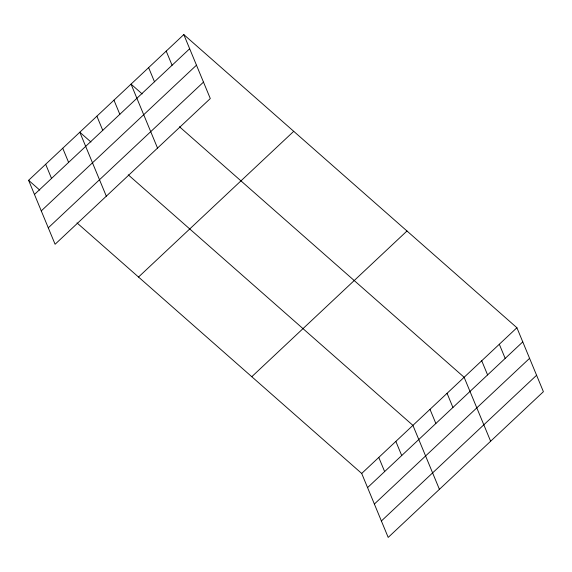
<?xml version="1.0" encoding="UTF-8"?>
<svg xmlns="http://www.w3.org/2000/svg" width="572" height="572" viewBox="0 0 572 572"><rect width="100%" height="100%" fill="white"/><g stroke="black" fill="none" stroke-linecap="round" stroke-linejoin="round"><path stroke-width="0.86" d="M183.805 34.585L210.296 98.548L55.091 244.265L28.6 180.302L183.805 34.585L516.909 327.735L543.4 391.698L388.195 537.415L361.704 473.452L77.02 222.916M34.463 194.459L189.668 48.742M41.27 210.896L196.475 65.179M48.284 227.828L203.489 82.111M138.524 277.041L293.729 131.324M251.78 376.712L406.985 230.995M361.704 473.452L516.909 327.735M367.567 487.609L522.772 341.892M374.374 504.046L529.579 358.329M381.388 520.978L536.593 375.261M142.156 93.915L131.031 84.127L157.529 148.091M179.451 126.741L464.135 377.277L490.633 441.241M90.941 142.006L79.815 132.218L106.313 196.182M128.235 174.825L412.92 425.368L439.418 489.325M28.6 180.302L39.725 190.09M499.313 344.251L505.183 358.408M481.724 360.768L487.594 374.925M447.068 393.307L452.931 407.464M429.994 409.337L435.857 423.494M395.845 441.391L401.716 455.555M378.778 457.421L384.641 471.578M166.209 51.101L172.079 65.258M148.62 67.618L154.49 81.775M113.964 100.157L119.827 114.314M96.89 116.188L102.753 130.345M62.741 148.248L68.611 162.405M45.674 164.271L51.537 178.435"/></g></svg>
